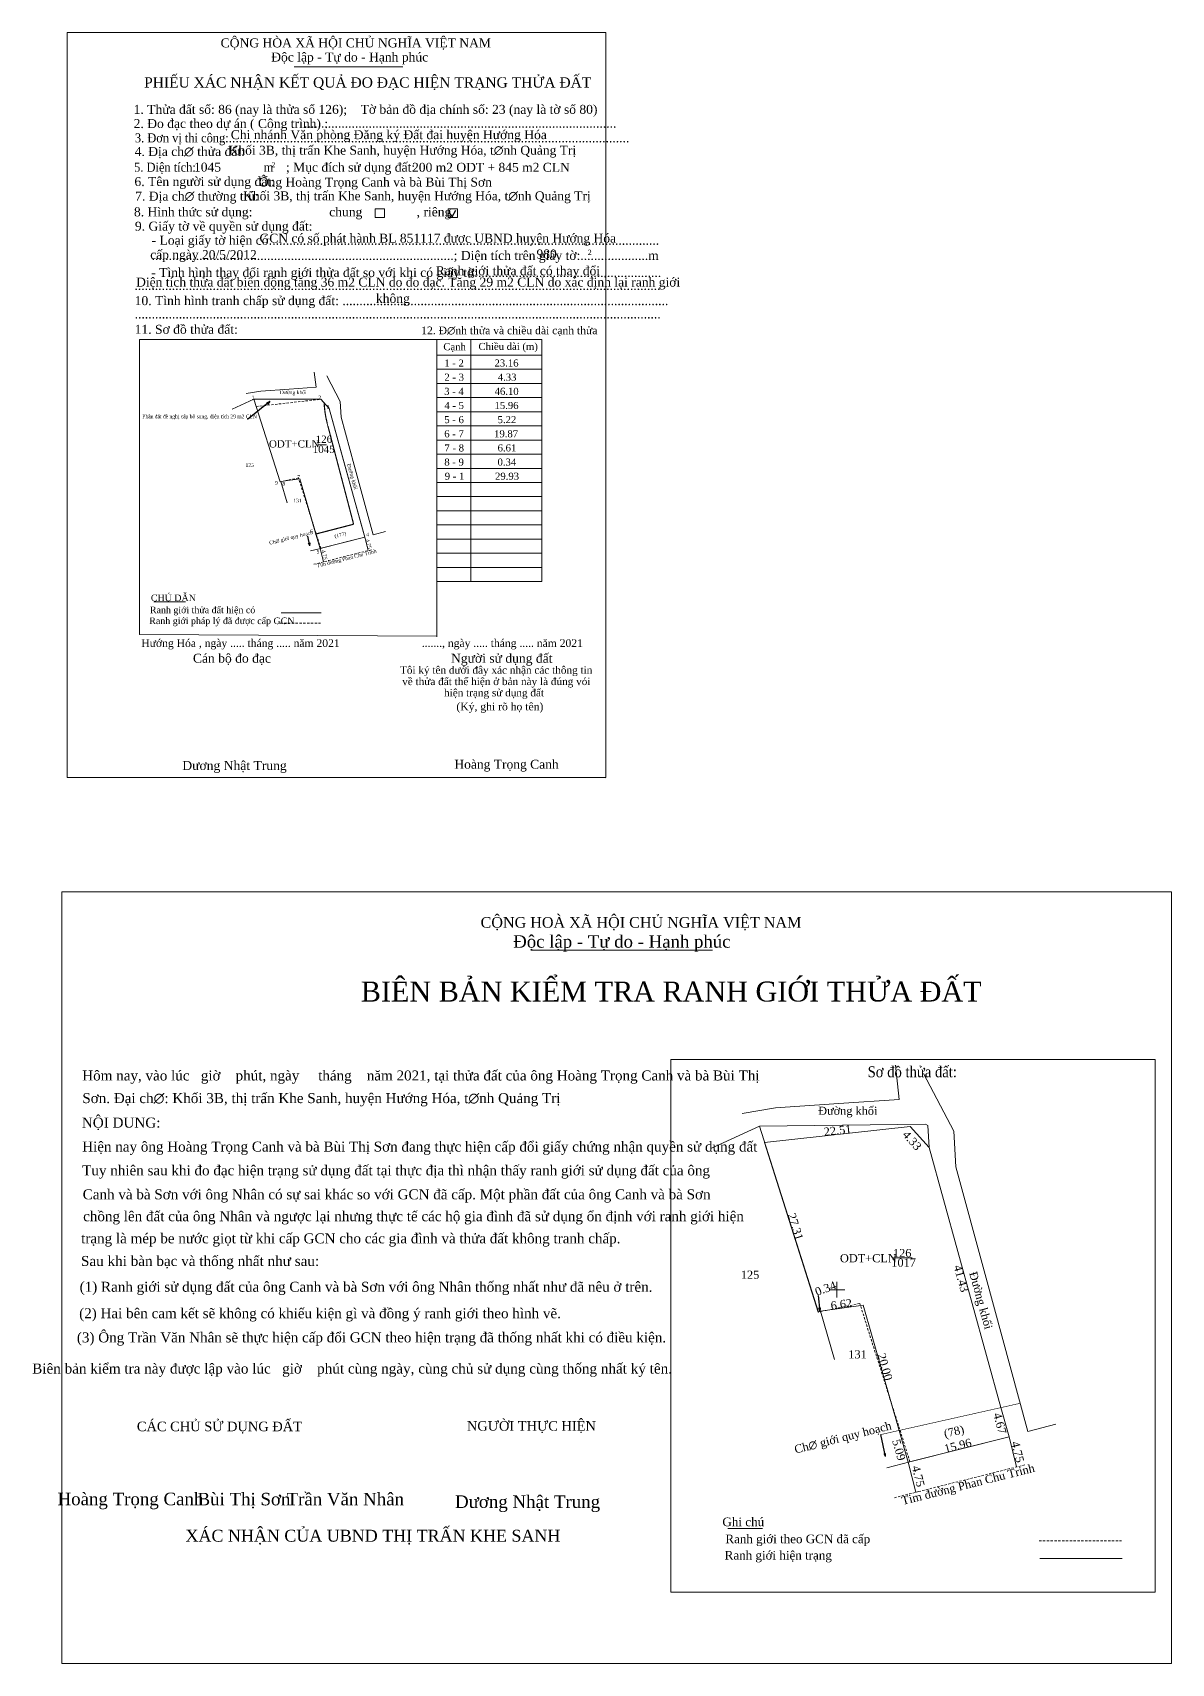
# Model space of a CAD drawing. Header units: metres. Extents: x 550442 to 551921, y 1838170 to 1839042.
# Drawn here: x 551024 to 551417, y 1838170 to 1838733 of the extents above; entities that cross this region are included whole.
import ezdxf
from ezdxf.enums import TextEntityAlignment as Align

# ---------------------------------------------------------------- set-up
doc = ezdxf.new("R2010")
doc.units = ezdxf.units.M
doc.header["$MEASUREMENT"] = 0
for name, pattern in [('Chigioi', [15.256739, 0.256739, -15]), ('DGN Style 2', [1.3225, 0.7935, -0.529]), ('DGN Style 4', [2.116, 1.058, -0.529, 0, -0.529])]:
    doc.linetypes.add(name, pattern=pattern)
for name, color, linetype, lineweight in [('1-GT-Heduong', 7, 'Continuous', 0), ('18', 7, 'Continuous', 0), ('_hdatnghiatrang', 7, 'Continuous', 0), ('caycongnghiep', 7, 'Continuous', 0), ('CONG CONG DVO', 7, 'Continuous', 0), ('D0 15_5', 7, 'Continuous', 0), ('D0 16_5', 7, 'Continuous', 0), ('D0 20_5', 7, 'Continuous', 0), ('D0 33', 7, 'Continuous', 0), ('D0 34', 7, 'Continuous', 0), ('D_ODOTHICU', 7, 'Continuous', 0), ('KICH THUOC', 7, 'Continuous', 0), ('KIHIEU', 7, 'Continuous', 0)]:
    doc.layers.add(name, color=color, linetype=linetype, lineweight=lineweight)
doc.styles.add('Style-VHtime', font='VHtime.shx')
doc.styles.add('Style-VHtimeb', font='VHtimeb.shx')
doc.styles.add('Style-Vntime', font='Vntime.shx')
doc.styles.add('Style-Vntimeb', font='Vntimeb.shx')
doc.styles.add('Style-Vntimei', font='Vntimei.shx')
doc.dimstyles.get("Standard").update_dxf_attribs({"dimtxt": 0.18, "dimasz": 0.18, "dimexe": 0.18, "dimexo": 0.0625, "dimgap": 0.09, "dimtad": 0, "dimtih": 1, "dimtoh": 1, "dimdec": 4, "dimzin": 0, "dimdsep": 46, "dimtxsty": 'Standard', "dimcen": 0.09, "dimadec": 0, "dimazin": 0, "dimtfac": 1, "dimtdec": 4, "dimtofl": 0, "dimtmove": 0, "dimatfit": 3, "dimfxl": 1, "dimtolj": 1, "dimtzin": 0, "dimarcsym": 0})

# ---------------------------------------------------------------- blocks, each defined once
blk = doc.blocks.new('TerminatorOpen_0.5')
at = {"color": 0, "linetype": 'ByBlock', "lineweight": -2}
for q in [(-1, 0.25), (-1, 0), (-1, -0.25)]:
    blk.add_line((0, 0), q, dxfattribs=at)

msp = doc.modelspace()

# ---------------------------------------------------------------- linework, layer by layer
at = {"layer": '1-GT-Heduong', "color": 7, "linetype": 'Continuous', "lineweight": 0}
msp.add_line((551065.92, 1838536.59), (551076.88, 1838536.59), dxfattribs=at)
at = {"layer": '18', "color": 7, "linetype": 'Continuous', "lineweight": 0}
msp.add_line((551196.21, 1838416.27), (551258.91, 1838416.27), dxfattribs=at)
at = {"layer": '_hdatnghiatrang', "color": 7, "linetype": 'Continuous', "lineweight": 0}
for p, q in [((551100.45, 1838606.64), (551123.61, 1838606.61)), ((551126.49, 1838603.38), (551137.54, 1838563.45)), ((551122.71, 1838590.87), (551125.58, 1838590.87)), ((551109.5, 1838578.11), (551109.82, 1838578.23)), ((551109.5, 1838578.11), (551109.82, 1838578.23)), ((551109.82, 1838578.23), (551116.37, 1838579.16)), ((551116.37, 1838579.16), (551121.86, 1838560.07)), ((551121.9, 1838559.94), (551122.02, 1838559.51)), ((551122.17, 1838558.98), (551123.3, 1838555.05)), ((551123.72, 1838555.16), (551138.78, 1838558.95)), ((551276.88, 1838349.84), (551327.2, 1838355.4)), ((551327.2, 1838355.4), (551333.68, 1838348.13)), ((551333.23, 1838355.78), (551332.5, 1838356.18)), ((551333.68, 1838348.13), (551358.54, 1838258.3)), ((551321.4, 1838309.97), (551327.84, 1838309.97)), ((551321.4, 1838309.97), (551327.84, 1838309.97)), ((551295.44, 1838291.26), (551296.16, 1838291.54)), ((551295.44, 1838291.26), (551296.16, 1838291.54)), ((551296.17, 1838291.54), (551310.91, 1838293.65)), ((551310.91, 1838293.65), (551323.34, 1838250.39)), ((551358.52, 1838258.3), (551361.32, 1838248.16)), ((551323.34, 1838250.39), (551326.5, 1838239.4)), ((551327.46, 1838239.64), (551361.32, 1838248.16)), ((551264.2, 1838216.5), (551276.2, 1838216.5)), ((551371.95, 1838206.12), (551400.37, 1838206.12))]:
    msp.add_line(p, q, dxfattribs=at)
at = {"layer": '_hdatnghiatrang', "color": 7, "linetype": 'DGN Style 2', "lineweight": 0}
for p, q in [((551101.24, 1838604.14), (551123.61, 1838606.61)), ((551371.72, 1838212.21), (551400.15, 1838212.21))]:
    msp.add_line(p, q, dxfattribs=at)
at = {"layer": '_hdatnghiatrang', "color": 7, "linetype": 'DGN Style 2', "lineweight": 13}
for p, q in [((551115.86, 1838579.43), (551109.5, 1838578.11)), ((551123.56, 1838555.12), (551115.86, 1838579.43)), ((551309.76, 1838294.24), (551295.44, 1838291.26)), ((551327.1, 1838239.54), (551309.76, 1838294.24))]:
    msp.add_line(p, q, dxfattribs=at)
at = {"layer": 'caycongnghiep', "color": 7, "linetype": 'Chigioi', "lineweight": 0, "ltscale": 0.1, "const_width": 0.2, "flags": 128}
msp.add_lwpolyline([(551316.74, 1838248.9), (551365.14, 1838259.76)], dxfattribs=at)
at = {"layer": 'CONG CONG DVO', "color": 7, "linetype": 'Continuous', "lineweight": 0}
msp.add_line((551126.04, 1838597.34), (551125.8, 1838598.29), dxfattribs=at)
at = {"layer": 'CONG CONG DVO', "color": 7, "linetype": 'Chigioi', "lineweight": 0, "ltscale": 0.2, "const_width": 0.4, "flags": 128}
msp.add_lwpolyline([(551124.81, 1838604.06), (551124.7, 1838605.39)], dxfattribs=at)
msp.add_lwpolyline([(551125.8, 1838598.29, -0.043097), (551124.81, 1838604.06)], format="xyb", dxfattribs=at)
at = {"layer": 'D0 15_5', "color": 7, "linetype": 'Continuous', "lineweight": 0}
msp.add_line((551123.61, 1838606.61), (551126.49, 1838603.38), dxfattribs=at)
at = {"layer": 'D0 16_5', "color": 7, "linetype": 'Continuous', "lineweight": 0}
msp.add_line((551109.88, 1838532.88), (551123.74, 1838532.88), dxfattribs=at)
at = {"layer": 'D0 16_5', "color": 7, "linetype": 'DGN Style 2', "lineweight": 0}
msp.add_line((551109.57, 1838529.22), (551123.43, 1838529.22), dxfattribs=at)
at = {"layer": 'D0 20_5', "color": 7, "linetype": 'Continuous', "lineweight": 0}
for p, q in [((551121.93, 1838610.75), (551112.65, 1838610.12)), ((551121.93, 1838610.75), (551112.65, 1838610.12)), ((551121.93, 1838610.75), (551121.33, 1838616.04)), ((551121.93, 1838610.75), (551121.33, 1838616.04)), ((551130.29, 1838605.87), (551125.64, 1838614.73)), ((551130.29, 1838605.87), (551125.64, 1838614.73)), ((551100.45, 1838606.64), (551092.99, 1838603.23)), ((551102.9, 1838609.46), (551097.79, 1838608.61)), ((551102.9, 1838609.46), (551097.79, 1838608.61)), ((551100.45, 1838606.64), (551109.5, 1838578.11)), ((551100.45, 1838606.64), (551109.5, 1838578.11)), ((551112.65, 1838610.12), (551102.9, 1838609.46)), ((551112.65, 1838610.12), (551102.9, 1838609.46)), ((551130.62, 1838600.39), (551130.29, 1838605.87)), ((551130.62, 1838600.39), (551130.29, 1838605.87)), ((551130.62, 1838600.39), (551135.1, 1838583.89)), ((551130.62, 1838600.39), (551135.1, 1838583.89)), ((551135.1, 1838583.89), (551141.66, 1838559.77)), ((551135.1, 1838583.89), (551141.66, 1838559.77)), ((551109.82, 1838578.23), (551112, 1838570.82)), ((551141.66, 1838559.77), (551145.97, 1838560.92)), ((551119.82, 1838555.94), (551119.07, 1838559.3)), ((551120, 1838554.22), (551123.56, 1838555.12)), ((551124.47, 1838550.45), (551123.3, 1838555.05)), ((551123.55, 1838555.12), (551123.72, 1838555.16)), ((551139.94, 1838554.34), (551138.78, 1838558.95)), ((551323.42, 1838364.7), (551322.07, 1838376.62)), ((551323.42, 1838364.7), (551322.07, 1838376.62)), ((551342.23, 1838353.72), (551331.78, 1838373.68)), ((551342.23, 1838353.72), (551331.78, 1838373.68)), ((551302.54, 1838363.3), (551280.6, 1838361.81)), ((551302.54, 1838363.3), (551280.6, 1838361.81)), ((551323.42, 1838364.7), (551302.54, 1838363.3)), ((551323.42, 1838364.7), (551302.54, 1838363.3)), ((551280.6, 1838361.81), (551269.1, 1838359.9)), ((551280.6, 1838361.81), (551269.1, 1838359.9)), ((551275.09, 1838355.46), (551258.3, 1838347.78)), ((551275.09, 1838355.46), (551332.5, 1838356.18)), ((551275.09, 1838355.47), (551295.45, 1838291.27)), ((551275.09, 1838355.47), (551295.45, 1838291.27)), ((551333.68, 1838348.13), (551333.23, 1838355.78)), ((551342.96, 1838341.4), (551342.23, 1838353.72)), ((551342.96, 1838341.4), (551342.23, 1838353.72)), ((551342.96, 1838341.4), (551353.04, 1838304.28)), ((551342.96, 1838341.4), (551353.04, 1838304.28)), ((551353.04, 1838304.28), (551367.8, 1838250.02)), ((551353.04, 1838304.28), (551367.8, 1838250.02)), ((551296.16, 1838291.54), (551301.08, 1838274.87)), ((551367.8, 1838250.02), (551377.51, 1838252.6)), ((551318.66, 1838241.39), (551316.98, 1838248.95)), ((551363.94, 1838237.79), (551361.32, 1838248.16)), ((551319.08, 1838237.52), (551327.1, 1838239.54)), ((551329.14, 1838229.04), (551326.5, 1838239.4)), ((551327.06, 1838239.54), (551327.46, 1838239.64))]:
    msp.add_line(p, q, dxfattribs=at)
at = {"layer": 'D0 20_5', "color": 7, "linetype": 'DGN Style 2', "lineweight": 0}
for p, q in [((551124.88, 1838550.55), (551141.3, 1838554.68)), ((551121.16, 1838549.61), (551124.88, 1838550.55)), ((551330.06, 1838229.26), (551367, 1838238.56)), ((551321.7, 1838227.16), (551330.06, 1838229.26))]:
    msp.add_line(p, q, dxfattribs=at)
at = {"layer": 'D0 33', "color": 7, "linetype": 'Continuous', "lineweight": 13}
for p, q in [((551114.32, 1838721.49), (551151.94, 1838721.49)), ((551060.98, 1838627.32), (551163.71, 1838627.32)), ((551060.98, 1838525.38), (551060.98, 1838627.32)), ((551060.98, 1838525.38), (551163.71, 1838524.79)), ((551244.48, 1838378.49), (551411.76, 1838378.51)), ((551244.48, 1838194.54), (551244.48, 1838378.51)), ((551411.76, 1838378.51), (551411.75, 1838194.54)), ((551411.76, 1838194.54), (551244.48, 1838194.54))]:
    msp.add_line(p, q, dxfattribs=at)
at = {"layer": 'D0 33', "color": 7, "linetype": 'Continuous', "lineweight": 30}
for p, q in [((551167.91, 1838671.07), (551168.97, 1838669.69)), ((551168.97, 1838669.69), (551170.26, 1838672))]:
    msp.add_line(p, q, dxfattribs=at)
at = {"layer": 'D0 33', "color": 7, "linetype": 'Continuous', "lineweight": 0, "flags": 128}
for points in [[(551035.97, 1838733.29), (551221.99, 1838733.29), (551221.99, 1838476), (551035.97, 1838476), (551035.97, 1838733.29)], [(551034.09, 1838169.91), (551417.4, 1838169.91), (551417.4, 1838436.42), (551034.09, 1838436.42), (551034.09, 1838169.91)]]:
    msp.add_lwpolyline(points, close=True, dxfattribs=at)
at = {"layer": 'D0 33', "color": 7, "linetype": 'Continuous', "lineweight": 13, "flags": 128}
for points in [[(551142.41, 1838672.39), (551145.6, 1838672.39), (551145.6, 1838669.41), (551142.41, 1838669.41), (551142.41, 1838672.39)], [(551167.54, 1838672.39), (551170.74, 1838672.39), (551170.74, 1838669.41), (551167.54, 1838669.41), (551167.54, 1838672.39)]]:
    msp.add_lwpolyline(points, close=True, dxfattribs=at)
at = {"layer": 'D0 33', "color": 7, "linetype": 'Continuous', "lineweight": 0}
for p in [(551035.97, 1838733.29), (551221.99, 1838476)]:
    msp.add_point(p, dxfattribs=at)
at = {"layer": 'D0 34', "color": 7, "linetype": 'Continuous', "lineweight": 0}
for p, q in [((551109.5, 1838578.11), (551100.45, 1838606.64)), ((551126.49, 1838603.38), (551137.54, 1838563.45)), ((551109.82, 1838578.23), (551109.5, 1838578.11)), ((551116.37, 1838579.16), (551109.82, 1838578.23)), ((551121.86, 1838560.07), (551116.37, 1838579.16)), ((551123.3, 1838555.05), (551121.86, 1838560.07)), ((551137.54, 1838563.45), (551138.78, 1838558.95)), ((551138.78, 1838558.95), (551123.3, 1838555.05))]:
    msp.add_line(p, q, dxfattribs=at)
at = {"layer": 'D0 34', "color": 7, "linetype": 'Continuous', "lineweight": 0, "flags": 128}
for points in [[(551100.45, 1838606.64), (551123.61, 1838606.61), (551126.49, 1838603.38), (551132.01, 1838583.41), (551138.78, 1838558.95), (551123.3, 1838555.05), (551116.37, 1838579.16), (551109.82, 1838578.23), (551109.5, 1838578.11), (551100.45, 1838606.64)], [(551327.2, 1838355.4), (551333.68, 1838348.13), (551358.54, 1838258.3), (551361.32, 1838248.16), (551326.5, 1838239.4), (551323.34, 1838250.39), (551310.91, 1838293.64), (551296.16, 1838291.54), (551295.44, 1838291.26), (551276.88, 1838349.84), (551327.2, 1838355.4)]]:
    msp.add_lwpolyline(points, close=True, dxfattribs=at)
at = {"layer": 'D_ODOTHICU', "color": 7, "linetype": 'Chigioi', "lineweight": 0, "ltscale": 0.2, "const_width": 0.4, "flags": 128}
for points in [[(551134.66, 1838564.43), (551126.04, 1838597.34)], [(551121.86, 1838560.07), (551134.83, 1838563.43)]]:
    msp.add_lwpolyline(points, dxfattribs=at)
msp.add_lwpolyline([(551134.83, 1838563.43, 0.042518), (551134.66, 1838564.43)], format="xyb", dxfattribs=at)
at = {"layer": 'KICH THUOC', "color": 7, "linetype": 'Continuous', "lineweight": 13}
msp.add_line((551163.71, 1838627.32), (551163.71, 1838524.55), dxfattribs=at)
at = {"layer": 'KICH THUOC', "color": 7, "linetype": 'Continuous', "lineweight": 0}
for p, q in [((551301.86, 1838296.28), (551301.86, 1838301.68)), ((551299.16, 1838298.98), (551304.56, 1838298.98))]:
    msp.add_line(p, q, dxfattribs=at)
at = {"layer": 'KIHIEU', "color": 7, "linetype": 'Continuous', "lineweight": 13}
for p, q in [((551163.71, 1838543.65), (551163.71, 1838627.32)), ((551163.71, 1838627.32), (551199.97, 1838627.32)), ((551163.71, 1838621.87), (551199.97, 1838621.87)), ((551175.44, 1838627.32), (551175.44, 1838543.65)), ((551199.97, 1838627.32), (551199.97, 1838543.65)), ((551163.71, 1838616.98), (551199.97, 1838616.98)), ((551163.71, 1838612.09), (551199.97, 1838612.09)), ((551163.71, 1838607.2), (551199.97, 1838607.2)), ((551199.97, 1838558.32), (551163.71, 1838558.32)), ((551199.97, 1838553.43), (551163.71, 1838553.43)), ((551199.97, 1838548.54), (551163.71, 1838548.54)), ((551199.97, 1838543.65), (551163.71, 1838543.65))]:
    msp.add_line(p, q, dxfattribs=at)
at = {"layer": 'KIHIEU', "color": 7, "linetype": 'Continuous', "lineweight": 0}
for p, q in [((551163.71, 1838602.32), (551199.97, 1838602.32)), ((551163.71, 1838597.43), (551199.97, 1838597.43)), ((551163.71, 1838592.54), (551199.97, 1838592.54)), ((551163.71, 1838587.65), (551199.97, 1838587.65)), ((551163.71, 1838582.76), (551199.97, 1838582.76)), ((551163.71, 1838577.87), (551199.97, 1838577.87)), ((551163.71, 1838572.98), (551199.97, 1838572.98)), ((551163.71, 1838568.1), (551199.97, 1838568.1)), ((551163.71, 1838563.21), (551199.97, 1838563.21)), ((551163.71, 1838558.31), (551199.97, 1838558.31)), ((551163.71, 1838553.43), (551199.97, 1838553.43)), ((551163.71, 1838548.54), (551199.97, 1838548.54))]:
    msp.add_line(p, q, dxfattribs=at)

# ---------------------------------------------------------------- texts
at = {"layer": '_hdatnghiatrang', "color": 7, "linetype": 'Continuous', "lineweight": 13, "style": 'Style-Vntime'}
msp.add_text('PhÇn ®Êt ®Ò nghÞ cÊp bæ sung, diÖn tÝch 29 m2 CLN', height=1.25, dxfattribs=at).set_placement((551081.7, 1838600.68), align=Align.MIDDLE_CENTER)
at = {"layer": '_hdatnghiatrang', "color": 7, "linetype": 'Continuous', "lineweight": 0, "attachment_point": 5, "line_spacing_factor": 0.6}
for s, insert, char_height, style in [('1 - 2', (551169.62, 1838619.12), 2.444, 'Style-VHtime'), ('23.16', (551187.74, 1838619.12), 2.44, 'Style-Vntime'), ('3 - 4', (551169.59, 1838609.34), 2.444, 'Style-VHtime'), ('2 - 3', (551169.65, 1838614.23), 2.444, 'Style-VHtime'), ('46.10', (551187.77, 1838609.34), 2.44, 'Style-Vntime'), ('4.33', (551187.94, 1838614.23), 2.44, 'Style-Vntime'), ('4 - 5', (551169.64, 1838604.46), 2.444, 'Style-VHtime'), ('15.96', (551187.74, 1838604.46), 2.44, 'Style-Vntime'), ('5 - 6', (551169.62, 1838599.57), 2.444, 'Style-VHtime'), ('5.22', (551187.87, 1838599.57), 2.44, 'Style-Vntime'), ('6 - 7', (551169.61, 1838594.68), 2.444, 'Style-VHtime'), ('19.87', (551187.59, 1838594.68), 2.44, 'Style-Vntime'), ('7 - 8', (551169.67, 1838589.79), 2.444, 'Style-VHtime'), ('6.61', (551187.87, 1838589.79), 2.44, 'Style-Vntime'), ('8 - 9', (551169.62, 1838584.9), 2.444, 'Style-VHtime'), ('0.34', (551187.86, 1838584.9), 2.44, 'Style-Vntime'), ('9 - 1', (551169.76, 1838580.01), 2.44, 'Style-VHtime'), ('29.93', (551187.91, 1838580.01), 2.44, 'Style-Vntime')]:
    msp.add_mtext(s, dxfattribs=dict(at, insert=insert, char_height=char_height, style=style))
at = {"layer": 'D0 16_5', "color": 7, "linetype": 'DGN Style 4', "lineweight": 0, "style": 'Style-VHtime'}
msp.add_text('chó dÉn', height=2.273, dxfattribs=at).set_placement((551064.88, 1838539.15), align=Align.TOP_LEFT)
at = {"layer": 'D0 16_5', "color": 7, "linetype": 'Continuous', "lineweight": 0, "style": 'Style-Vntime'}
for s, height, p in [('Ranh giíi thöa ®Êt hiÖn cã ', 2.2732, (551064.55, 1838534.99)), ('Ranh giíi ph¸p lý ®· ®\xadîc cÊp GCN', 2.27, (551064.34, 1838531.22))]:
    msp.add_text(s, height=height, dxfattribs=at).set_placement(p, align=Align.TOP_LEFT)
at = {"layer": 'D0 20_5', "color": 7, "linetype": 'Continuous', "lineweight": 0, "style": 'Style-Vntime'}
for height, p in [(1.25, (551114.03, 1838609.02)), (2.812, (551305.62, 1838360.83))]:
    msp.add_text('§\xadêng khèi', height=height, dxfattribs=at).set_placement(p, align=Align.MIDDLE_CENTER)
for s, height, p in [('125', 1.25, (551099.02, 1838584.48)), ('125', 1.25, (551099.02, 1838584.48)), ('131', 1.25, (551115.52, 1838572.25)), ('131', 1.25, (551115.52, 1838572.25)), ('125', 2.812, (551271.86, 1838305.59)), ('125', 2.812, (551271.86, 1838305.59)), ('131', 2.812, (551308.99, 1838278.09)), ('131', 2.812, (551308.99, 1838278.09))]:
    msp.add_text(s, height=height, dxfattribs=at).set_placement(p, align=Align.TOP_CENTER)
for s, height, rotation, p in [('§\xadêng khèi', 1.25, 285.5424, (551133.86, 1838579.74)), ('Ch∅ giíi quy ho¹ch', 1.25, 14.1386, (551113.42, 1838558.26)), ('Tim ®\xadêng Phan Chu Trinh', 1.25, 14.1386, (551132.64, 1838551.06)), ('Tim ®\xadêng Phan Chu Trinh', 1.25, 14.1386, (551132.64, 1838551.06)), ('4.75', 1.249, 284.2705, (551124.25, 1838552.75)), ('4.75', 1.25, 284.1239, (551139.5, 1838556.49)), ('22.51', 2.812, 6.3008, (551302.24, 1838352.65)), ('4.33', 2.812, 311.7215, (551326.79, 1838349.63)), ('27.31', 2.812, 287.6056, (551286.23, 1838320.36)), ('41.43', 2.812, 285.4686, (551343.45, 1838302.51)), ('0.34', 2.812, 20.556, (551298.42, 1838298.13)), ('§\xadêng khèi', 2.812, 285.5424, (551350.26, 1838294.94)), ('6.62', 2.812, 8.0811, (551303.59, 1838292.59)), ('20.00', 2.812, 286.0516, (551317.15, 1838271.97)), ('4.67', 2.812, 285.269, (551356.81, 1838252.47)), ('Ch∅ giíi quy ho¹ch', 2.8124, 14.1386, (551304.26, 1838246.61)), ('5.09', 2.812, 286.0364, (551321.94, 1838243.28)), ('15.96', 2.812, 14.1407, (551343.97, 1838243.79)), ('4.75', 2.812, 284.1239, (551362.97, 1838242.63)), ('Tim ®\xadêng Phan Chu Trinh', 2.8124, 14.1386, (551347.5, 1838230.4)), ('Tim ®\xadêng Phan Chu Trinh', 2.8124, 14.1386, (551347.5, 1838230.4)), ('4.75', 2.811, 284.2705, (551328.62, 1838234.23))]:
    msp.add_text(s, height=height, rotation=rotation, dxfattribs=at).set_placement(p, align=Align.CENTER)
at = {"layer": 'D0 33', "color": 7, "linetype": 'Continuous', "lineweight": 0}
for s, height, style, p in [('céng hßa x· héi chñ nghÜa viÖt nam', 3.1047, 'Style-VHtimeb', (551088.97, 1838728.18)), ('§éc lËp - Tù do - H¹nh phóc', 3.1047, 'Style-Vntimeb', (551106.44, 1838723.3)), ('1. Thöa ®Êt sè: 86 (nay lµ thöa sè 126);    Tê b¶n ®å ®Þa chÝnh sè: 23 (nay lµ tê sè 80)', 3.1, 'Style-Vntime', (551058.92, 1838705.22)), ('2. §o ®¹c theo dù ¸n ( C«ng tr×nh) : ', 3.1067, 'Style-Vntime', (551058.92, 1838700.33)), ('............................................................................................', 3.1067, 'Style-Vntime', (551117.77, 1838700.45)), ('........................................................................................................................', 3.10668, 'Style-Vntime', (551089.38, 1838695.38)), ('Chi nh¸nh V¨n phßng §¨ng ký §Êt ®ai huyÖn H\xadíng Hãa', 3.1041, 'Style-Vntime', (551092.48, 1838696.48)), ('4. §Þa ch∅ thöa ®Êt:', 3.1067, 'Style-Vntime', (551059.27, 1838690.67)), ('Khèi 3B, thÞ trÊn Khe Sanh, huyÖn H\xadíng Hãa, t∅nh Qu¶ng TrÞ', 3.0899, 'Style-Vntime', (551091.74, 1838691.12)), ('6. Tªn ng\xadêi sö dông ®Êt:', 3.1067, 'Style-Vntime', (551059.2, 1838680.29)), ('1045', 3.09, 'Style-Vntime', (551079.78, 1838685.28)), ('¤ng Hoµng Träng Canh vµ bµ Bïi ThÞ S¬n', 3.09, 'Style-Vntime', (551102.17, 1838680.11)), ('2', 1.77, 'Style-Vntime', (551106.5, 1838686.74)), ('; Môc ®Ých sö dông ®Êt:', 3.1047, 'Style-Vntime', (551111.54, 1838685.24)), ('200 m2 ODT + 845 m2 CLN', 3.09, 'Style-Vntime', (551155.1, 1838685.21)), ('7. §Þa ch∅ th\xadêng tró:', 3.1067, 'Style-Vntime', (551059.46, 1838675.25)), ('Khèi 3B, thÞ trÊn Khe Sanh, huyÖn H\xadíng Hãa, t∅nh Qu¶ng TrÞ', 3.09, 'Style-Vntime', (551096.74, 1838675.34)), ('chung                , riªng', 3.1047, 'Style-Vntime', (551126.47, 1838669.8)), ('9. GiÊy tê vÒ quyÒn sö dông ®Êt:', 3.1067, 'Style-Vntime', (551059.36, 1838664.87)), ('     - Lo¹i giÊy tê hiÖn cã:..................................................................................................................', 3.1047, 'Style-Vntime', (551059.27, 1838660.01)), ('GCN cã sè ph¸t hµnh BL 851117 ®\xadîc UBND huyÖn H\xadíng Hãa ', 3.09, 'Style-Vntime', (551102.41, 1838660.73)), ('cÊp ngµy 20/5/2012', 3.09, 'Style-Vntime', (551064.64, 1838655.06)), ('     .........................................................................................; DiÖn tÝch trªn giÊy tê:....................m', 3.1047, 'Style-Vntime', (551059.27, 1838654.76)), ('980', 3.09, 'Style-Vntime', (551198.08, 1838655.27)), ('2', 1.77, 'Style-Vntime', (551215.81, 1838656.5)), ('     - T×nh h×nh thay ®æi ranh giíi thöa ®Êt so víi khi cã giÊy tê:......................................................', 3.1047, 'Style-Vntime', (551059.12, 1838648.88)), ('Ranh giíi thöa ®Êt cã thay ®æi', 3.1, 'Style-Vntime', (551163.28, 1838649.48)), ('...........................................................................................................................................................', 3.1047, 'Style-Vntime', (551059.2, 1838644.4)), ('DiÖn tÝch thöa ®Êt biÕn ®éng t¨ng 36 m2 CLN do ®o ®¹c. T¨ng 29 m2 CLN do x¸c ®Þnh l¹i ranh giíi', 3.1, 'Style-Vntime', (551059.76, 1838645.55)), ('10. T×nh h×nh tranh chÊp sö dông ®Êt: ................................................................................................', 3.10668, 'Style-Vntime', (551059.27, 1838639.14)), ('kh«ng', 3.105, 'Style-Vntime', (551142.62, 1838639.91)), ('...........................................................................................................................................................', 3.1047, 'Style-Vntime', (551059.27, 1838634.54)), ('11. S¬ ®å thöa ®Êt:', 3.1067, 'Style-Vntime', (551059.27, 1838629.23)), ('12. §∅nh thöa vµ chiÒu dµi c¹nh thöa', 2.6544, 'Style-Vntime', (551158.26, 1838629.09)), ('H\xadíng Hãa , ngµy ..... th¸ng ..... n¨m 2021', 2.6534, 'Style-Vntimei', (551061.58, 1838521.06)), ('......., ngµy ..... th¸ng ..... n¨m 2021', 2.6534, 'Style-Vntimei', (551158.46, 1838521.06)), ('C¸n bé ®o ®¹c', 3.1048, 'Style-Vntimeb', (551079.4, 1838515.6)), ('Ng\xadêi sö dông ®Êt', 3.1047, 'Style-Vntimeb', (551168.56, 1838515.6)), ('(Ký, ghi râ hä tªn)', 2.6613, 'Style-Vntimei', (551170.42, 1838499.15)), ('D\xad¬ng NhËt Trung', 3.1079, 'Style-Vntimeb', (551075.74, 1838478.54)), ('Hoµng Träng Canh', 3.09, 'Style-Vntimeb', (551169.72, 1838478.99))]:
    msp.add_text(s, height=height, dxfattribs=dict(at, style=style)).set_placement(p)
for s, height, style, p in [('PhiÕu x¸c nhËn kÕt qu¶ ®o ®¹c hiÖn tr¹ng thöa ®Êt', 3.5476, 'Style-VHtimeb', (551139.78, 1838716.08)), ('T«i ký tªn d\xadíi ®©y x¸c nhËn c¸c th«ng tin', 2.5649, 'Style-Vntimei', (551184.15, 1838513.09)), ('vÒ thöa ®Êt thÓ hiÖn ë b¶n nµy lµ ®óng vãi', 2.5649, 'Style-Vntimei', (551184.2, 1838509.16)), ('hiÖn tr¹ng sö dông ®Êt ', 2.5619, 'Style-Vntimei', (551183.9, 1838505.26)), ('.', 0.887, 'Style-VHtimeb', (551221.96, 1838475.95))]:
    msp.add_text(s, height=height, dxfattribs=dict(at, style=style)).set_placement(p, align=Align.MIDDLE_CENTER)
at = {"layer": 'D0 33', "color": 7, "linetype": 'Continuous', "lineweight": 0, "style": 'Style-Vntime'}
for s, height, width, p in [('3. §¬n vÞ thi c«ng:', 3.1067, 0.913593, (551059.36, 1838695.38)), ('5. DiÖn tÝch:', 3.1067, 0.913593, (551059.09, 1838685.24)), ('m', 3.1, 0.914253, (551103.86, 1838685.24))]:
    msp.add_text(s, height=height, dxfattribs=dict(at, width=width)).set_placement(p)
at = {"layer": 'D0 33', "color": 7, "linetype": 'Continuous', "lineweight": 13, "style": 'Style-Vntime'}
msp.add_text('8. H×nh thøc sö dông:', height=3.1067, dxfattribs=at).set_placement((551059.03, 1838669.8))
at = {"layer": 'D0 33', "color": 7, "linetype": 'Continuous', "lineweight": 0, "style": 'Style-VHtimeb'}
for s, height, p in [('céng hoµ x· héi chñ nghÜa ViÖt nam', 3.6842, (551234.18, 1838427.74)), ('céng hoµ x· héi chñ nghÜa ViÖt nam', 3.6842, (551234.18, 1838427.74)), (' biªn b¶n kiÓm tra ranh giíi thöa ®Êt', 6.8998, (551243.32, 1838405.46))]:
    msp.add_text(s, height=height, dxfattribs=at).set_placement(p, align=Align.TOP_CENTER)
at = {"layer": 'D0 33', "color": 7, "linetype": 'Continuous', "lineweight": 0}
for s, height, style, p in [('§éc lËp - Tù do - H¹nh phóc', 4.2971, 'Style-Vntime', (551227.58, 1838417.16)), ('§éc lËp - Tù do - H¹nh phóc', 4.2971, 'Style-Vntime', (551227.58, 1838417.16)), ('Biªn b¶n kiÓm tra nµy ®\xadîc lËp vµo lóc   giê    phót cïng ngµy, cïng chñ sö dông cïng thèng nhÊt ký tªn.', 3.4686, 'Style-Vntime', (551134.39, 1838270.04)), ('c¸c chñ sö dông ®Êt', 3.2999, 'Style-VHtime', (551088.55, 1838250.12)), ('Ng\xadêi thùc hiÖn', 3.2998, 'Style-VHtime', (551196.33, 1838250.3)), ('Hoµng Träng Canh', 4.32, 'Style-Vntime', (551057.82, 1838224.56)), ('Bïi ThÞ S¬n', 4.32, 'Style-Vntime', (551097.04, 1838224.51)), ('TrÇn V¨n Nh©n', 4.32, 'Style-Vntime', (551132.03, 1838224.51)), ('D\xad¬ng NhËt Trung', 4.32, 'Style-Vntime', (551195, 1838223.62)), ('x¸c nhËn cña UBND thÞ trÊn Khe Sanh', 4.1099, 'Style-VHtime', (551141.59, 1838211.96)), ('Ghi chó', 2.99, 'Style-Vntime', (551269.52, 1838217.3))]:
    msp.add_text(s, height=height, dxfattribs=dict(at, style=style)).set_placement(p, align=Align.CENTER)
for s, height, style, p in [('H«m nay, vµo lóc   giê    phót, ngµy     th¸ng    n¨m 2021, t¹i thöa ®Êt cña «ng Hoµng Träng Canh vµ bµ Bïi ThÞ', 3.45, 'Style-Vntime', (551041.18, 1838373.01)), ('S¬n. §¹i ch∅: Khèi 3B, thÞ trÊn Khe Sanh, huyÖn H\xadíng Hãa, t∅nh Qu¶ng TrÞ ', 3.45, 'Style-Vntime', (551041.21, 1838365.19)), ('Néi dung:', 3.461, 'Style-VHtime', (551041.03, 1838356.73)), ('HiÖn nay «ng Hoµng Träng Canh vµ bµ Bïi ThÞ S¬n ®ang thùc hiÖn cÊp ®æi giÊy chøng nhËn quyÒn sö dông ®Êt', 3.45, 'Style-Vntime', (551041.15, 1838348.45)), ('Tuy nhiªn sau khi ®o ®¹c hiÖn tr¹ng sö dông ®Êt t¹i thùc ®Þa th× nhËn thÊy ranh giíi sö dông ®Êt cña «ng', 3.45, 'Style-Vntime', (551041.15, 1838340.23)), ('Canh vµ bµ S¬n víi «ng Nh©n cã sù sai kh¸c so víi GCN ®· cÊp. Mét phÇn ®Êt cña «ng Canh vµ bµ S¬n', 3.45, 'Style-Vntime', (551041.33, 1838331.95)), ('chång lªn ®Êt cña «ng Nh©n vµ ng\xadîc l¹i nh\xadng thùc tÕ c¸c hé gia ®×nh ®· sö dông æn ®Þnh víi ranh giíi hiÖn ', 3.45, 'Style-Vntime', (551041.48, 1838324.39)), ('tr¹ng lµ mÐp be n\xadíc giät tõ khi cÊp GCN cho c¸c gia ®×nh vµ thöa ®Êt kh«ng tranh chÊp.', 3.45, 'Style-Vntime', (551040.79, 1838316.74)), ('Sau khi bµn b¹c vµ thèng nhÊt nh\xad sau:', 3.4686, 'Style-Vntime', (551040.73, 1838308.94)), ('(1) Ranh giíi sö dông ®Êt cña «ng Canh vµ bµ S¬n víi «ng Nh©n thèng nhÊt nh\xad ®· nªu ë trªn.', 3.45, 'Style-Vntime', (551040.28, 1838300.02)), ('(2) Hai bªn cam kÕt sÏ kh«ng cã khiÕu kiÖn g× vµ ®ång ý ranh giíi theo h×nh vÏ.', 3.4499, 'Style-Vntime', (551040.1, 1838290.87)), ('(3) ¤ng TrÇn V¨n Nh©n sÏ thùc hiÖn cÊp ®æi GCN theo hiÖn tr¹ng ®· thèng nhÊt khi cã ®iÒu kiÖn.', 3.45, 'Style-Vntime', (551039.32, 1838282.53)), ('Ranh giíi theo GCN ®· cÊp', 2.9812, 'Style-Vntime', (551263.33, 1838212.91)), ('Ranh giíi hiÖn tr¹ng', 2.9812, 'Style-Vntime', (551263.09, 1838207.27))]:
    msp.add_text(s, height=height, dxfattribs=dict(at, style=style)).set_placement(p, align=Align.MIDDLE_LEFT)
at = {"layer": 'D0 33', "color": 7, "linetype": 'Continuous', "lineweight": 0, "style": 'Style-Vntime', "width": 0.881489}
msp.add_text('S¬ ®å thöa ®Êt:', height=3.7971, dxfattribs=at).set_placement((551327.9, 1838372.4), align=Align.CENTER)
at = {"layer": 'D0 34', "color": 7, "linetype": 'Continuous', "lineweight": 0, "style": 'Style-Vntime'}
for s, height, p in [('126', 2.5, (551124.65, 1838594.07)), ('ODT+CLN', 2.5, (551114.4, 1838592.46)), ('1045', 2.5, (551124.58, 1838590.59)), ('126', 2.812, (551324.41, 1838313.07)), ('126', 2.812, (551324.41, 1838313.07)), ('ODT+CLN', 2.812, (551312.72, 1838311.29)), ('ODT+CLN', 2.812, (551312.72, 1838311.29)), ('1017', 2.812, (551324.91, 1838309.79))]:
    msp.add_text(s, height=height, dxfattribs=at).set_placement(p, align=Align.TOP_CENTER)
at = {"layer": 'KICH THUOC', "color": 7, "linetype": 'Continuous', "lineweight": 0, "style": 'Style-Vntime'}
for s, p in [(' 1', (551100.63, 1838606.64)), (' 2', (551123.66, 1838606.61)), (' 3', (551126.57, 1838603.38)), (' 9', (551108.71, 1838577.13)), ('8', (551111.26, 1838576.79)), (' 7', (551116.4, 1838579.16)), (' 6', (551120.79, 1838560.4)), (' 4', (551140.21, 1838559.31)), (' 5', (551123.08, 1838553.33))]:
    msp.add_text(s, height=1.25, dxfattribs=at).set_placement(p, align=Align.RIGHT)
for s, height, rotation, p in [('(177)', 1.25, 14.1386, (551130.47, 1838559.18)), ('6.62', 2.812, 8.0811, (551303.59, 1838292.59)), ('(78)', 2.812, 14.1386, (551342.63, 1838248.68)), ('15.96', 2.812, 14.1407, (551343.97, 1838243.79))]:
    msp.add_text(s, height=height, rotation=rotation, dxfattribs=at).set_placement(p, align=Align.CENTER)
at = {"layer": 'KIHIEU', "color": 7, "linetype": 'Continuous', "lineweight": 0, "style": 'Style-Vntime'}
for s, height, p in [('C¹nh', 2.444, (551165.9, 1838623.57)), ('ChiÒu dµi (m)', 2.4442, (551178.05, 1838623.65))]:
    msp.add_text(s, height=height, dxfattribs=at).set_placement(p)

# ---------------------------------------------------------------- leaders
at = {"layer": 'D0 20_5', "color": 7, "linetype": 'Continuous', "lineweight": 0}
for points, override in [([(551119.82, 1838555.94), (551119.07, 1838559.3)], {"dimtxt": 1, "dimasz": 1, "dimgap": 0, "dimtxsty": 'Style-Vntimei', "dimldrblk": 'TerminatorOpen_0.5'}), ([(551296.02, 1838291.52), (551295.52, 1838297.02)], {"dimtxt": 1.25, "dimasz": 1.25, "dimgap": 0, "dimtxsty": 'Style-Vntime', "dimldrblk": 'TerminatorOpen_0.5'}), ([(551318.66, 1838241.39), (551316.98, 1838248.95)], {"dimtxt": 1, "dimasz": 1, "dimgap": 0, "dimtxsty": 'Style-Vntimei', "dimldrblk": 'TerminatorOpen_0.5'})]:
    msp.add_leader(points, dimstyle='Standard', override=override, dxfattribs=at)
at = {"layer": 'KICH THUOC', "color": 7, "linetype": 'Continuous', "lineweight": 0}
msp.add_leader([(551105.98, 1838605.86), (551098.25, 1838599.68)], dimstyle='Standard', override={"dimtxt": 1.25, "dimasz": 1.25, "dimgap": 0, "dimtxsty": 'Style-Vntime', "dimldrblk": 'TerminatorOpen_0.5'}, dxfattribs=at)

doc.saveas('drawing.dxf')
